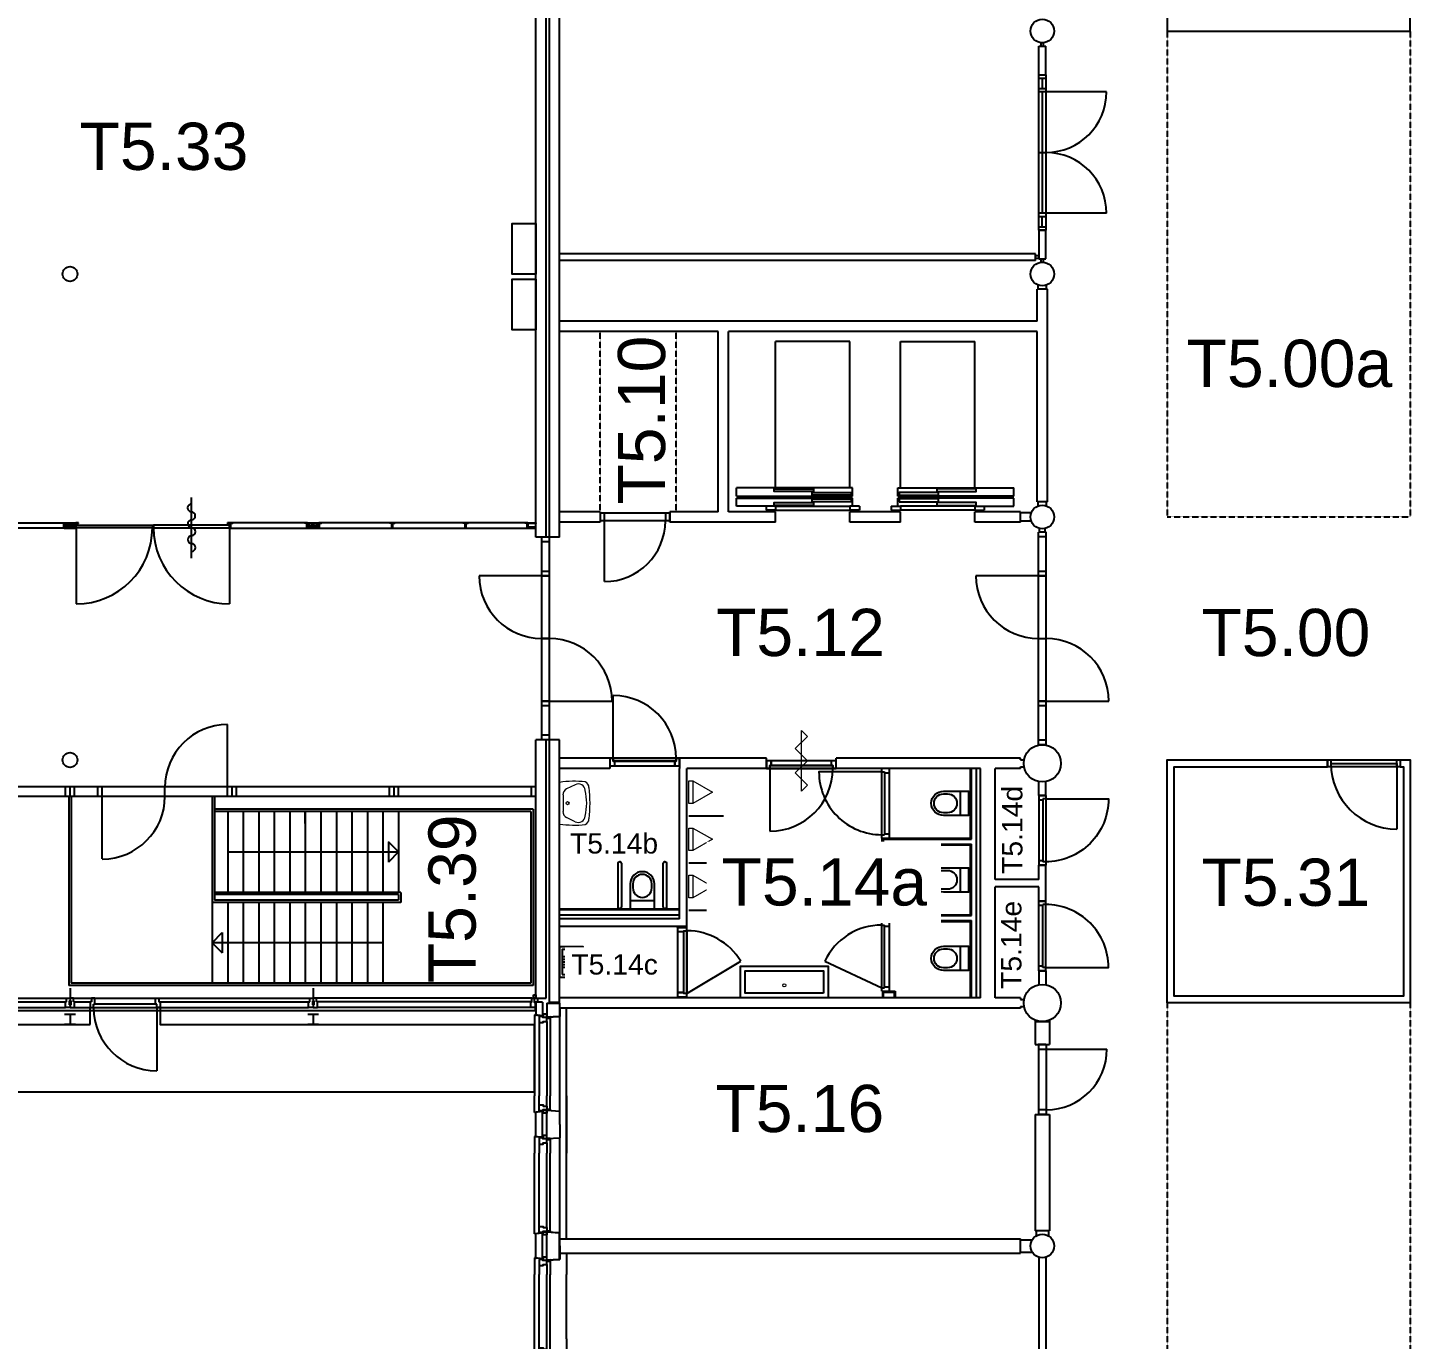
# Model space of a CAD drawing. Header units: millimetres. Extents: x 36149 to 140291, y 28900 to 90465.
# Drawn here: x 80597 to 101074, y 49466 to 68900 of the extents above; entities that cross this region are included whole.
import ezdxf
from ezdxf.enums import TextEntityAlignment as Align

# ---------------------------------------------------------------- set-up
doc = ezdxf.new("R2010")
doc.units = ezdxf.units.MM
doc.linetypes.add('HIDDEN2', pattern=[4.7625, 3.175, -1.5875])
doc.layers.get('0').update_dxf_attribs({"linetype": 'CONTINUOUS'})
for name, color, linetype in [('AL2100_BUITENWANDEN', 3, 'CONTINUOUS'), ('AL2200_BINNENWANDEN', 2, 'CONTINUOUS'), ('AL2400_TRAPPEN', 1, 'CONTINUOUS'), ('AL2800_KONSTRUKTIES', 1, 'CONTINUOUS'), ('AL3100_BUITENWANDOPENINGEN', 1, 'CONTINUOUS'), ('AL3200_BINNENWANDOPENINGEN', 1, 'CONTINUOUS'), ('AL4600_RUIMTENUMMERS', 2, 'CONTINUOUS'), ('AL6600_LIFTEN-DISTRIBUTIE', 1, 'CONTINUOUS'), ('AL7200_INR-GEBRUIKSRUIMTEN', 8, 'HIDDEN2'), ('AL7400_SANITAIR', 1, 'CONTINUOUS'), ('AL7900_VASTE-INRICHTINGEN', 8, 'CONTINUOUS'), ('AL8100_INRVERKEERSRUIMTE', 250, 'HIDDEN2')]:
    doc.layers.add(name, color=color, linetype=linetype)
doc.styles.add('Arial', font='arial.ttf')

# ---------------------------------------------------------------- blocks, each defined once
blk = doc.blocks.new('AH28HA16')
for points in [[(-80, 76), (80, 76)], [(0, -76), (0, 76)], [(-80, -76), (80, -76)]]:
    blk.add_lwpolyline(points)
blk = doc.blocks.new('DRIE')
at = {"layer": 'AL2100_BUITENWANDEN'}
for p, q in [((0, 603), (0, 851)), ((68, 715), (68, 851)), ((182, 698), (182, 851)), ((232, 650), (232, 851)), ((127, 616), (0, 603)), ((122, 615), (27, 606)), ((122, 615), (122, 235)), ((182, 650), (232, 650)), ((182, 645), (182, 650)), ((186, 645), (182, 645)), ((182, 635), (375, 625)), ((182, 632), (182, 218)), ((186, 635), (186, 645)), ((232, 633), (186, 635)), ((232, 650), (232, 633)), ((375, 425), (375, 625)), ((22, 601), (22, 250)), ((375, 425), (375, 226)), ((0, 248), (0, 0)), ((127, 235), (0, 248)), ((122, 235), (27, 245)), ((182, 215), (375, 226)), ((186, 205), (182, 205)), ((182, 205), (182, 200)), ((232, 218), (186, 216)), ((186, 216), (186, 205)), ((232, 200), (232, 218)), ((68, 135), (68, 0)), ((182, 200), (232, 200)), ((182, 152), (182, 0)), ((232, 200), (232, 0))]:
    blk.add_line(p, q, dxfattribs=at)
blk.add_lwpolyline([(475, 0), (475, 425), (475, 851)], dxfattribs=at)
for points in [[(68, 625), (68, 715), (131, 715), (131, 698), (182, 698), (182, 640), (123, 640), (123, 625)], [(127, 635), (123, 635), (123, 625), (127, 625)], [(182, 635), (182, 590), (127, 590), (127, 635)], [(182, 635), (182, 645), (186, 645), (186, 635)], [(68, 225), (68, 135), (131, 135), (131, 152), (182, 152), (182, 210), (123, 210), (123, 225)], [(127, 215), (123, 215), (123, 225), (127, 225)], [(182, 215), (182, 260), (127, 260), (127, 215)], [(182, 215), (182, 205), (186, 205), (186, 215)]]:
    blk.add_lwpolyline(points, close=True, dxfattribs=at)
for centre, start, end in [((27, 601), 95.7106, 180), ((27, 250), 180, 264.2894)]:
    blk.add_arc(centre, 5, start, end, dxfattribs=at)
blk = doc.blocks.new('L80.40.8')
blk.add_lwpolyline([(40, 0), (0, 0), (0, 80), (4.5, 80, -0.4142136), (8, 76.5), (8, 15, 0.4142136), (15, 8), (36.5, 8, -0.4142136), (40, 4.5)], format="xyb", close=True)
blk = doc.blocks.new('zelfsluitend')
blk.add_line((0, 451), (0, -451))
for centre, start, end in [((1, 291), 90.6925, 267.951), ((-3, 174), 272.7215, 87.951), ((2, 57), 92.7215, 267.951), ((3, -178), 92.7215, 267.951), ((-2, -61), 272.7215, 87.951), ((-1, -296), 270.717, 87.951)]:
    blk.add_arc(centre, 58.8, start, end)
blk = doc.blocks.new('door')
at = {"flags": 128}
for points in [[(234274, 53069), (234274, 54044)], [(235249, 53069), (234274, 53069)]]:
    blk.add_lwpolyline(points, dxfattribs=at)
for points in [[(234224, 53019), (234224, 53119), (234274, 53119), (234274, 53019)], [(235249, 53019), (235249, 53119), (235299, 53119), (235299, 53019)]]:
    blk.add_lwpolyline(points, close=True)
blk.add_arc((234274, 53069), 975, 0, 90)
blk = doc.blocks.new('WAND TOILET')
at = {"linetype": 'Continuous'}
blk.add_line((120, -180), (120, 180), dxfattribs=at)
for points in [[(370, 180), (0, 180), (0, -180), (370, -180, 1)], [(370, -140, 1), (370, 140), (310, 140, 1), (310, -140)]]:
    blk.add_lwpolyline(points, format="xyb", close=True, dxfattribs=at)

msp = doc.modelspace()

# ---------------------------------------------------------------- hatches: boundary and pattern name
at = {"layer": 'AL3200_BINNENWANDOPENINGEN'}
h = msp.add_hatch(dxfattribs=at)
h.set_pattern_fill('ISOLATIE', color=256, scale=37, angle=180, style=0)
h.set_pattern_definition([(240, (146524.24, 99348), (32.04294, -18.5), []), (300, (146524.24, 99348), (32.04294, 18.5), [])])
h.paths.add_polyline_path([(81309, 61534), (81139, 61534), (81139, 61497), (81309, 61497)])
h = msp.add_hatch(dxfattribs=at)
h.set_pattern_fill('ISOLATIE', color=256, scale=56, angle=180, style=0)
h.set_pattern_definition([(240, (142924.24, 99353), (48.497423, -28), []), (300, (142924.24, 99353), (48.497423, 28), [])])
h.paths.add_polyline_path([(84909, 61553), (84739, 61553), (84739, 61497), (84909, 61497)])

# ---------------------------------------------------------------- linework, layer by layer
at = {"layer": 'AL2100_BUITENWANDEN'}
for p, q in [((88124, 61350), (88124, 72381)), ((88274, 61350), (88274, 72381)), ((88324, 61350), (88324, 72445)), ((88474, 61350), (88474, 72445)), ((88274, 61350), (88124, 61350)), ((88474, 61350), (88324, 61350)), ((88274, 58350), (88124, 58350)), ((88124, 54519), (88124, 58350)), ((88274, 54519), (88274, 58350)), ((88474, 58350), (88324, 58350)), ((88324, 54455), (88324, 58350)), ((88474, 54455), (88474, 58350)), ((88124, 54519), (88274, 54519)), ((88102, 54272), (88102, 53075)), ((88229, 54260), (88102, 54272)), ((88229, 54257), (88102, 54269)), ((88224, 54460), (88124, 54460)), ((88124, 54460), (88124, 54275)), ((88224, 54260), (88129, 54270)), ((88224, 54460), (88224, 54260)), ((88284, 54445), (88474, 54445)), ((88284, 54445), (88284, 54243)), ((88474, 54455), (88324, 54455)), ((88474, 54445), (88474, 54253)), ((88477, 54375), (88477, 54250)), ((88577, 50957), (88577, 54375)), ((88284, 54243), (88474, 54253)), ((88284, 54240), (88477, 54250)), ((88102, 52828), (88102, 53075)), ((88102, 52472), (88102, 52225)), ((88102, 51028), (88102, 51275)), ((88229, 51043), (88102, 51031)), ((88229, 51040), (88102, 51028)), ((88124, 50675), (88124, 51025)), ((88224, 51040), (88129, 51030)), ((88224, 50660), (88224, 51040)), ((88284, 51060), (88477, 51050)), ((88284, 50643), (88284, 51057)), ((88284, 51057), (88474, 51047)), ((88474, 50653), (88474, 51047)), ((88477, 50850), (88477, 51050)), ((88477, 50850), (88477, 50650)), ((88229, 50660), (88102, 50672)), ((88102, 50672), (88102, 50425)), ((88229, 50657), (88102, 50669)), ((88224, 50660), (88129, 50670)), ((88284, 50643), (88474, 50653)), ((88284, 50640), (88477, 50650)), ((88577, 50743), (88577, 50425))]:
    msp.add_line(p, q, dxfattribs=at)
for centre in [(95624, 68850), (95624, 65250), (95624, 61650), (95624, 50850)]:
    msp.add_circle(centre, 175, dxfattribs=at)
at = {"layer": 'AL2100_BUITENWANDEN', "ltscale": 50}
for centre in [(95624, 58000), (95624, 54450)]:
    msp.add_circle(centre, 275, dxfattribs=at)
at = {"layer": 'AL2100_BUITENWANDEN'}
for centre, start, end in [((88129, 54275), 180, 264.2894), ((88129, 52825), 95.7106, 180), ((88129, 52475), 180, 264.2894), ((88129, 51025), 95.7106, 180), ((88129, 50675), 180, 264.2894)]:
    msp.add_arc(centre, 5, start, end, dxfattribs=at)
at = {"layer": 'AL2200_BINNENWANDEN'}
for p, q in [((95574, 68625), (95674, 68625)), ((95574, 68625), (95674, 68625)), ((95574, 68200), (95574, 68625)), ((95606, 68625), (95606, 68676)), ((95642, 68625), (95642, 68676)), ((95674, 68200), (95674, 68625)), ((95574, 68200), (95674, 68200)), ((95674, 65900), (95574, 65900)), ((95574, 65900), (95574, 65475)), ((95674, 65475), (95674, 65900)), ((95524, 65550), (88474, 65550)), ((95524, 65450), (95524, 65550)), ((95524, 65450), (88474, 65450)), ((88474, 65350), (88474, 65450)), ((95574, 65518), (95524, 65518)), ((95574, 65482), (95524, 65482)), ((95574, 65475), (95674, 65475)), ((95574, 65475), (95674, 65475)), ((95606, 65424), (95606, 65475)), ((95642, 65424), (95642, 65475)), ((95549, 64550), (95549, 65025)), ((95699, 65025), (95549, 65025)), ((95699, 61875), (95699, 65025)), ((95549, 64550), (88474, 64550)), ((90824, 64400), (88474, 64400)), ((90824, 61725), (90824, 64400)), ((95549, 64400), (90974, 64400)), ((90974, 61725), (90974, 64400)), ((95549, 61875), (95549, 64400)), ((95699, 61875), (95549, 61875)), ((89074, 61725), (88474, 61725)), ((89074, 61725), (89074, 61575)), ((89074, 61725), (89074, 61575)), ((90108, 61575), (90108, 61725)), ((90824, 61725), (90108, 61725)), ((90108, 61725), (90108, 61575)), ((90108, 61725), (90108, 61575)), ((91674, 61725), (90974, 61725)), ((91674, 61575), (91674, 61725)), ((93524, 61725), (92774, 61725)), ((92774, 61575), (92774, 61725)), ((93524, 61575), (93524, 61725)), ((94624, 61575), (94624, 61725)), ((95299, 61725), (94624, 61725)), ((95299, 61575), (95299, 61725)), ((89074, 61575), (88474, 61575)), ((91674, 61575), (90108, 61575)), ((93524, 61575), (92774, 61575)), ((95299, 61575), (94624, 61575)), ((99849, 58050), (99849, 57950)), ((100924, 58050), (100924, 57950)), ((95574, 57524), (95674, 57524)), ((95574, 56490), (95674, 56490)), ((95574, 55960), (95674, 55960)), ((90221, 55570), (90221, 55585)), ((90221, 55570), (90360, 55570)), ((90360, 55570), (90360, 55585)), ((95574, 54926), (95674, 54926)), ((90221, 54540), (90221, 54525)), ((90221, 54540), (90360, 54540)), ((90360, 54540), (90360, 54525)), ((88474, 54445), (88474, 54455)), ((95517, 54197), (95517, 53834)), ((95517, 54175), (95731, 54175)), ((95731, 54197), (95731, 53834)), ((95517, 53834), (95731, 53834)), ((95517, 52800), (95731, 52800)), ((95517, 52800), (95517, 51075)), ((95731, 52800), (95731, 51075)), ((95731, 51075), (95517, 51075)), ((95532, 51075), (95532, 50999)), ((95716, 51075), (95716, 50999)), ((88474, 50957), (95299, 50957)), ((95299, 50743), (95299, 50957)), ((95299, 50942), (95475, 50942)), ((88474, 50743), (95299, 50743)), ((95299, 50758), (95475, 50758)), ((95574, 50675), (95574, 48500))]:
    msp.add_line(p, q, dxfattribs=at)
at = {"layer": 'AL2200_BINNENWANDEN', "ltscale": 50}
for p, q in [((89220, 58075), (88474, 58075)), ((89220, 58075), (89220, 57925)), ((91540, 58075), (90250, 58075)), ((90250, 58075), (90250, 57925)), ((91540, 57925), (91540, 58075)), ((95299, 58075), (92570, 58075)), ((92570, 57925), (92570, 58075)), ((95299, 58050), (95299, 58075)), ((95299, 58050), (95354, 58050)), ((89220, 57925), (88474, 57925)), ((90250, 55695), (90250, 57925)), ((91540, 57925), (90360, 57925)), ((90360, 55585), (90360, 57925)), ((94710, 57925), (92570, 57925)), ((94560, 56891), (94560, 57925)), ((94573, 56879), (94573, 57925)), ((94648, 54525), (94648, 57925)), ((94710, 54525), (94710, 57925)), ((95299, 57925), (94924, 57925)), ((94924, 56280), (94924, 57925)), ((95299, 57925), (95299, 57950)), ((95299, 57950), (95354, 57950)), ((95574, 57524), (95574, 57730)), ((95674, 57524), (95674, 57730)), ((93246, 56891), (93360, 56891)), ((93246, 56891), (93246, 56791)), ((93246, 56791), (93360, 56791)), ((93256, 56891), (94560, 56891)), ((93256, 56891), (93256, 56791)), ((93256, 56791), (94560, 56791)), ((93269, 56879), (94573, 56879)), ((93269, 56879), (93269, 56804)), ((93269, 56804), (94573, 56804)), ((94560, 55757), (94560, 56791)), ((94573, 55745), (94573, 56804)), ((95574, 56280), (95574, 56490)), ((95674, 55960), (95674, 56490)), ((95574, 56280), (94924, 56280)), ((94924, 54525), (94924, 56170)), ((95574, 56170), (94924, 56170)), ((95574, 56094), (95574, 56170)), ((95574, 55960), (95574, 56170)), ((88474, 55845), (90250, 55845)), ((88474, 55833), (90250, 55833)), ((88474, 55757), (90250, 55757)), ((93246, 55757), (93246, 55657)), ((93256, 55757), (94560, 55757)), ((93256, 55757), (93256, 55657)), ((93269, 55745), (94573, 55745)), ((93269, 55745), (93269, 55670)), ((90250, 55695), (88474, 55695)), ((90360, 55585), (88474, 55585)), ((93256, 55657), (94560, 55657)), ((93269, 55670), (94573, 55670)), ((94560, 54525), (94560, 55657)), ((94573, 54525), (94573, 55670)), ((95574, 54926), (95574, 54720)), ((95674, 54926), (95674, 54720)), ((94710, 54525), (88474, 54525)), ((93256, 54623), (93256, 54525)), ((93256, 54623), (93444, 54623)), ((93269, 54611), (93269, 54525)), ((93269, 54611), (93431, 54611)), ((93431, 54611), (93431, 54525)), ((93444, 54623), (93444, 54525)), ((95299, 54525), (94924, 54525)), ((95299, 54525), (95299, 54500)), ((95299, 54500), (95354, 54500)), ((95299, 54375), (88477, 54375)), ((95299, 54400), (95299, 54375)), ((95299, 54400), (95354, 54400))]:
    msp.add_line(p, q, dxfattribs=at)
at = {"layer": 'AL2200_BINNENWANDEN'}
for points in [[(97624, 72450), (97474, 72450), (97474, 68850), (101074, 68850), (101074, 72450), (98699, 72450)], [(100924, 58050), (101074, 58050), (101074, 54450), (97474, 54450), (97474, 58050), (99849, 58050)], [(100924, 57950), (100974, 57950), (100974, 54550), (97574, 54550), (97574, 57950), (99849, 57950)], [(95674, 50675), (95674, 48500)]]:
    msp.add_lwpolyline(points, dxfattribs=at)
at = {"layer": 'AL2400_TRAPPEN'}
for p, q in [((81207, 57511), (81207, 54709)), ((81241, 57511), (81241, 54743)), ((83329, 57511), (83329, 55941)), ((83363, 57511), (83363, 55975)), ((88084, 57321), (83363, 57321)), ((88050, 57287), (83363, 57287)), ((83559, 57287), (83559, 56089)), ((83789, 57287), (83789, 56089)), ((84019, 57287), (84019, 56089)), ((84249, 57287), (84249, 56089)), ((84479, 57287), (84479, 56312)), ((84709, 57108), (84709, 57287)), ((84709, 57287), (84709, 56089)), ((84939, 57287), (84939, 56089)), ((85169, 57287), (85169, 56089)), ((85399, 57287), (85399, 56089)), ((85629, 57287), (85629, 56089)), ((85859, 57287), (85859, 56089)), ((86089, 57287), (86089, 56089)), ((88050, 57287), (88050, 54743)), ((88084, 57321), (88084, 54709)), ((86089, 56688), (85939, 56838)), ((85939, 56838), (85939, 56538)), ((83559, 56688), (86089, 56688)), ((86089, 56688), (85939, 56538)), ((84479, 56312), (84479, 56089)), ((86123, 55941), (83329, 55941)), ((83329, 55941), (83329, 54743)), ((86123, 56089), (83363, 56089)), ((86089, 56055), (83363, 56055)), ((86089, 55975), (83363, 55975)), ((83559, 55941), (83559, 54743)), ((83789, 55941), (83789, 54743)), ((84019, 55941), (84019, 54743)), ((84249, 55941), (84249, 54743)), ((84479, 55941), (84479, 54743)), ((84709, 55941), (84709, 54743)), ((84939, 55941), (84939, 54743)), ((85169, 55941), (85169, 54743)), ((85399, 55941), (85399, 54743)), ((85629, 55941), (85629, 54743)), ((85859, 55941), (85859, 54743)), ((86089, 56055), (86089, 55975)), ((86123, 56089), (86123, 55941)), ((83329, 55342), (83479, 55492)), ((85859, 55342), (83329, 55342)), ((83329, 55342), (83479, 55192)), ((83479, 55492), (83479, 55192)), ((88084, 54709), (81207, 54709)), ((88050, 54743), (81241, 54743))]:
    msp.add_line(p, q, dxfattribs=at)
at = {"layer": 'AL2800_KONSTRUKTIES'}
for p, q in [((81224, 54669), (81224, 54519)), ((81224, 54669), (81224, 54519)), ((84824, 54669), (84824, 54519)), ((84824, 54669), (84824, 54519))]:
    msp.add_line(p, q, dxfattribs=at)
msp.add_lwpolyline([(81524, 54129), (81524, 54381), (82558, 54381), (82558, 54129), (88099, 54129), (88099, 53129), (68124, 53129), (68124, 28950), (67124, 28950), (67124, 54129), (72690, 54129), (72690, 54381), (73724, 54381), (73724, 54129)], close=True, dxfattribs=at)
for centre in [(81224, 65250), (81224, 58050)]:
    msp.add_circle(centre, 110, dxfattribs=at)
at = {"layer": 'AL3100_BUITENWANDOPENINGEN'}
for p, q in [((77674, 54519), (81174, 54519)), ((81174, 54519), (81224, 54519)), ((81174, 54469), (81174, 54519)), ((81214, 54480), (81214, 54421)), ((81214, 54480), (81224, 54480)), ((81224, 54519), (81224, 54480)), ((81274, 54519), (81224, 54519)), ((81234, 54480), (81224, 54480)), ((81234, 54480), (81234, 54421)), ((81274, 54519), (84774, 54519)), ((81274, 54469), (81274, 54519)), ((81591, 54519), (81541, 54519)), ((81541, 54519), (81541, 54469)), ((81591, 54432), (81591, 54519)), ((82491, 54432), (82491, 54519)), ((82491, 54519), (82541, 54519)), ((82541, 54519), (82541, 54469)), ((84774, 54519), (84824, 54519)), ((84774, 54469), (84774, 54519)), ((84814, 54480), (84814, 54421)), ((84814, 54480), (84824, 54480)), ((84824, 54519), (84824, 54480)), ((84874, 54519), (84824, 54519)), ((84834, 54480), (84824, 54480)), ((84834, 54480), (84834, 54421)), ((88064, 54519), (84874, 54519)), ((84874, 54469), (84874, 54519)), ((88089, 54519), (88089, 54570)), ((88089, 54570), (88124, 54570)), ((88112, 54519), (88089, 54519)), ((88112, 54524), (88112, 54519)), ((88124, 54524), (88112, 54524)), ((88124, 54570), (88124, 54524)), ((67134, 54340), (88114, 54340)), ((77691, 54469), (81157, 54469)), ((77691, 54381), (81157, 54381)), ((81157, 54469), (81174, 54469)), ((81157, 54381), (81157, 54469)), ((81224, 54381), (81157, 54381)), ((81224, 54421), (81214, 54421)), ((81224, 54421), (81224, 54381)), ((81224, 54421), (81234, 54421)), ((81224, 54381), (81291, 54381)), ((81291, 54469), (81274, 54469)), ((81291, 54381), (81291, 54469)), ((81291, 54469), (81524, 54469)), ((81291, 54381), (84757, 54381)), ((81524, 54469), (81524, 54381)), ((81541, 54469), (81524, 54469)), ((81524, 54381), (81574, 54381)), ((81574, 54432), (81591, 54432)), ((81574, 54381), (81574, 54432)), ((82491, 54432), (81591, 54432)), ((82508, 54432), (82491, 54432)), ((82508, 54381), (82508, 54432)), ((82558, 54381), (82508, 54381)), ((82508, 54381), (82508, 53447)), ((82541, 54469), (82558, 54469)), ((82558, 54469), (84757, 54469)), ((82558, 54469), (82558, 54381)), ((84757, 54469), (84774, 54469)), ((84757, 54381), (84757, 54469)), ((84824, 54381), (84757, 54381)), ((84824, 54421), (84814, 54421)), ((84824, 54421), (84824, 54381)), ((84824, 54421), (84834, 54421)), ((84824, 54381), (84891, 54381)), ((84891, 54469), (84874, 54469)), ((88047, 54469), (84891, 54469)), ((84891, 54381), (84891, 54469)), ((88047, 54381), (84891, 54381)), ((88114, 54381), (88114, 54340)), ((88170, 54160), (88170, 53075)), ((88284, 54230), (88284, 54225)), ((88288, 54230), (88284, 54230)), ((88284, 54225), (88334, 54225)), ((88284, 54177), (88284, 53075)), ((88334, 54243), (88288, 54240)), ((88288, 54240), (88288, 54230)), ((88334, 54225), (88334, 54243)), ((88334, 54225), (88334, 53075)), ((88477, 52850), (88477, 54250)), ((88170, 52940), (88170, 53075)), ((88284, 52923), (88284, 53075)), ((88334, 52425), (88334, 52224)), ((88477, 51050), (88477, 52450)), ((88102, 51275), (88102, 52225)), ((88170, 52360), (88170, 52225)), ((88170, 51275), (88170, 52225)), ((88284, 52377), (88284, 52225)), ((88284, 51275), (88284, 52225)), ((88334, 51275), (88334, 52225)), ((88170, 51140), (88170, 51275)), ((88284, 51123), (88284, 51275)), ((88334, 51075), (88334, 51276)), ((88284, 51070), (88284, 51075)), ((88284, 51075), (88334, 51075)), ((88288, 51070), (88284, 51070)), ((88288, 51060), (88288, 51070)), ((88334, 51057), (88288, 51060)), ((88334, 51075), (88334, 51057)), ((88288, 50630), (88284, 50630)), ((88284, 50630), (88284, 50625)), ((88284, 50625), (88334, 50625)), ((88334, 50643), (88288, 50640)), ((88288, 50640), (88288, 50630)), ((88334, 50625), (88334, 50643)), ((88334, 50625), (88334, 50424)), ((88102, 49475), (88102, 50425)), ((88170, 50560), (88170, 50425)), ((88170, 49475), (88170, 50425)), ((88284, 50577), (88284, 50425)), ((88284, 49475), (88284, 50425)), ((88334, 49475), (88334, 50425)), ((88577, 49475), (88577, 50425))]:
    msp.add_line(p, q, dxfattribs=at)
for points in [[(88114, 54381), (88047, 54381), (88047, 54469), (88064, 54469), (88064, 54519), (88099, 54519), (88099, 54461), (88114, 54461)], [(88104, 54519), (88149, 54519), (88149, 54464), (88104, 54464)], [(88284, 54240), (88284, 54285), (88229, 54285), (88229, 54240)], [(88170, 54250), (88170, 54160), (88233, 54160), (88233, 54177), (88284, 54177), (88284, 54235), (88225, 54235), (88225, 54250)], [(88170, 51050), (88170, 51140), (88233, 51140), (88233, 51123), (88284, 51123), (88284, 51065), (88225, 51065), (88225, 51050)], [(88284, 51060), (88284, 51015), (88229, 51015), (88229, 51060)], [(88170, 50650), (88170, 50560), (88233, 50560), (88233, 50577), (88284, 50577), (88284, 50635), (88225, 50635), (88225, 50650)], [(88284, 50640), (88284, 50685), (88229, 50685), (88229, 50640)]]:
    msp.add_lwpolyline(points, close=True, dxfattribs=at)
msp.add_arc((82508, 54381), 934, 180, 270, dxfattribs=at)
at = {"layer": 'AL3200_BINNENWANDOPENINGEN'}
for p, q in [((95574, 68200), (95674, 68200)), ((95574, 65900), (95574, 68200)), ((95674, 68200), (95674, 65900)), ((95574, 68150), (95674, 68150)), ((95574, 68000), (95674, 68000)), ((95624, 68150), (95624, 68000)), ((96574, 67950), (95574, 67950)), ((95622, 67950), (95622, 66150)), ((95574, 67050), (95674, 67050)), ((96574, 66150), (95574, 66150)), ((95574, 66100), (95674, 66100)), ((95574, 65950), (95674, 65950)), ((95624, 65950), (95624, 66100)), ((95574, 65900), (95674, 65900)), ((95674, 65900), (95574, 65900)), ((95564, 65025), (95564, 65086)), ((95684, 65025), (95684, 65086)), ((95564, 61814), (95564, 61875)), ((95684, 61814), (95684, 61875)), ((89074, 61707), (89074, 61593)), ((90108, 61707), (89074, 61707)), ((89141, 60693), (89141, 61707)), ((90041, 61707), (90041, 61593)), ((90108, 61707), (90108, 61593)), ((95460, 61710), (95299, 61710)), ((90108, 61593), (89074, 61593)), ((95460, 61590), (95299, 61590)), ((95582, 61425), (95582, 61480)), ((95666, 61425), (95666, 61480)), ((88210, 58350), (88210, 61350)), ((88324, 61350), (88210, 61350)), ((88324, 61283), (88210, 61283)), ((88324, 58350), (88324, 61350)), ((95567, 58275), (95567, 61425)), ((95681, 61425), (95567, 61425)), ((95681, 61358), (95567, 61358)), ((95681, 58275), (95681, 61425)), ((88210, 60845), (88324, 60845)), ((95567, 60845), (95681, 60845)), ((88324, 60778), (87283, 60778)), ((88210, 60778), (88324, 60778)), ((88210, 60778), (88324, 60778)), ((95681, 60778), (94640, 60778)), ((95567, 60778), (95681, 60778)), ((95567, 60778), (95681, 60778)), ((88210, 59850), (88324, 59850)), ((88324, 59850), (88210, 59850)), ((95567, 59850), (95681, 59850)), ((88210, 58922), (89252, 58922)), ((88324, 58922), (88210, 58922)), ((88210, 58856), (88324, 58856)), ((95567, 58922), (96609, 58922)), ((95681, 58922), (95567, 58922)), ((95567, 58856), (95681, 58856)), ((83557, 57511), (83557, 58578)), ((88324, 58417), (88210, 58417)), ((88324, 58350), (88210, 58350)), ((95681, 58342), (95567, 58342)), ((95681, 58275), (95567, 58275)), ((99899, 58050), (100874, 58050)), ((100874, 57950), (99899, 57950)), ((88124, 57650), (67124, 57650)), ((81157, 57511), (81157, 57650)), ((81224, 57511), (81224, 57650)), ((81291, 57511), (81291, 57650)), ((81635, 57536), (81635, 57650)), ((81635, 57511), (81635, 57650)), ((81702, 56584), (81702, 57650)), ((82630, 57511), (82630, 57643)), ((83624, 57511), (83624, 57650)), ((83691, 57511), (83691, 57650)), ((85957, 57511), (85957, 57650)), ((86024, 57511), (86024, 57650)), ((86091, 57511), (86091, 57650)), ((88057, 57536), (88057, 57650)), ((88057, 57511), (88057, 57650)), ((88124, 57536), (88124, 57650)), ((88124, 57511), (88124, 57650)), ((88124, 57511), (67124, 57511)), ((95674, 53834), (95560, 53834)), ((95567, 53834), (95567, 52800)), ((95567, 53767), (96581, 53767)), ((95681, 53834), (95681, 52800)), ((95681, 52867), (95567, 52867)), ((95674, 52800), (95560, 52800))]:
    msp.add_line(p, q, dxfattribs=at)
at = {"layer": 'AL3200_BINNENWANDOPENINGEN', "ltscale": 50}
for p, q in [((89270, 58075), (89270, 59005)), ((89220, 58075), (90250, 58075)), ((89220, 58075), (89220, 57961)), ((89220, 57961), (90250, 57961)), ((89270, 58075), (89270, 58032)), ((89270, 58032), (90200, 58032)), ((89287, 58032), (89287, 57961)), ((90200, 58032), (89615, 58032)), ((90183, 58032), (90183, 57961)), ((90200, 58075), (90200, 58032)), ((90250, 58075), (90250, 57961)), ((92570, 58039), (91540, 58039)), ((91540, 57925), (91540, 58039)), ((92520, 57968), (91590, 57968)), ((91590, 57925), (91590, 57968)), ((91590, 57968), (92176, 57968)), ((91607, 57968), (91607, 58039)), ((92503, 57968), (92503, 58039)), ((92520, 57925), (92520, 57968)), ((92570, 57925), (92570, 58039)), ((92570, 57925), (91540, 57925)), ((91590, 57925), (91590, 56995)), ((93246, 56891), (93246, 57925)), ((93246, 57873), (93289, 57873)), ((93289, 57873), (93289, 56943)), ((93289, 57858), (93360, 57858)), ((93360, 56891), (93360, 57925)), ((95574, 57524), (95574, 56490)), ((95674, 57524), (95574, 57524)), ((95631, 57457), (95574, 57457)), ((95631, 57472), (95631, 56542)), ((95674, 57472), (95631, 57472)), ((95674, 57524), (95674, 56490)), ((93246, 56943), (93289, 56943)), ((93289, 56958), (93360, 56958)), ((93246, 56891), (93360, 56891)), ((93246, 55757), (93246, 56791)), ((93246, 56791), (93360, 56791)), ((93246, 56739), (93289, 56739)), ((93289, 55809), (93289, 56739)), ((93289, 56724), (93360, 56724)), ((93360, 55757), (93360, 56791)), ((95631, 56557), (95574, 56557)), ((95674, 56542), (95631, 56542)), ((95674, 56490), (95574, 56490)), ((95674, 56490), (95574, 56490)), ((95574, 54926), (95574, 55960)), ((95674, 55960), (95574, 55960)), ((95674, 55960), (95574, 55960)), ((95631, 54978), (95631, 55908)), ((95674, 55908), (95631, 55908)), ((95674, 54926), (95674, 55960)), ((93246, 55809), (93289, 55809)), ((93246, 55757), (93360, 55757)), ((93289, 55824), (93360, 55824)), ((95631, 55893), (95574, 55893)), ((93246, 54623), (93246, 55657)), ((93246, 55657), (93360, 55657)), ((93246, 55605), (93289, 55605)), ((93289, 54675), (93289, 55605)), ((93289, 55590), (93360, 55590)), ((93360, 54623), (93360, 55657)), ((90360, 54590), (91159, 55067)), ((92403, 55067), (93246, 54675)), ((95631, 54993), (95574, 54993)), ((95674, 54926), (95574, 54926)), ((95674, 54978), (95631, 54978)), ((93246, 54675), (93289, 54675)), ((93289, 54690), (93360, 54690)), ((93246, 54623), (93360, 54623))]:
    msp.add_line(p, q, dxfattribs=at)
at = {"layer": 'AL3200_BINNENWANDOPENINGEN', "lineweight": 15, "ltscale": 50}
msp.add_line((92055, 57589), (92055, 58489), dxfattribs=at)
at = {"layer": 'AL3200_BINNENWANDOPENINGEN'}
for points in [[(77709, 61565), (81139, 61565), (81139, 61485), (77709, 61485)], [(81139, 61534), (81139, 61565), (81309, 61565), (81309, 61534)], [(81309, 61534), (81139, 61534), (81139, 61497), (81309, 61497)], [(81309, 61485), (81309, 61497), (81139, 61497), (81139, 61485)], [(81317, 61529), (82445, 61529), (82445, 61489), (81317, 61489)], [(83588, 61529), (82461, 61529), (82461, 61489), (83588, 61489)], [(84739, 61553), (84739, 61565), (84909, 61565), (84909, 61553)], [(84909, 61485), (84909, 61497), (84739, 61497), (84739, 61485)], [(88004, 61565), (84909, 61565), (84909, 61485), (88004, 61485)], [(88004, 61553), (88004, 61565), (88124, 61565), (88124, 61553)], [(88124, 61485), (88124, 61497), (88004, 61497), (88004, 61485)]]:
    msp.add_lwpolyline(points, close=True, dxfattribs=at)
for points in [[(81317, 61489), (81317, 60361)], [(83588, 61485), (84739, 61485), (84739, 61565), (83556, 61565)], [(83588, 61489), (83588, 60361)]]:
    msp.add_lwpolyline(points, dxfattribs=at)
at = {"layer": 'AL3200_BINNENWANDOPENINGEN', "lineweight": 15, "ltscale": 50}
msp.add_lwpolyline([(92055, 57589), (92145, 57679), (91965, 57859), (92145, 58039), (91965, 58219), (92145, 58399), (92055, 58489)], dxfattribs=at)
at = {"layer": 'AL3200_BINNENWANDOPENINGEN', "ltscale": 50}
for points in [[(89220, 58075), (89220, 57961), (90250, 57961), (90250, 58075)], [(92570, 57925), (92570, 58039), (91540, 58039), (91540, 57925)], [(90360, 55570), (90221, 55570), (90221, 54540), (90360, 54540)]]:
    msp.add_lwpolyline(points, close=True, dxfattribs=at)
for points in [[(89270, 58075), (89270, 58032), (90200, 58032), (90200, 58075)], [(89287, 58032), (89270, 58032), (89270, 58075), (90200, 58075), (90200, 58032), (90183, 58032), (90183, 57961), (90183, 58032), (89287, 58032), (89287, 57961)], [(92503, 57968), (92520, 57968), (92520, 57925), (91590, 57925), (91590, 57968), (91607, 57968), (91607, 58039), (91607, 57968), (92503, 57968), (92503, 58039)], [(92520, 57925), (92520, 57968), (91590, 57968), (91590, 57925)], [(90317, 55503), (90317, 55520), (90360, 55520), (90360, 54590), (90317, 54590), (90317, 54607), (90221, 54607), (90317, 54607), (90317, 55503), (90221, 55503)]]:
    msp.add_lwpolyline(points, dxfattribs=at)
for points in [[(93246, 57873), (92316, 57873, 0.414214), (93246, 56943)], [(95674, 57472), (96604, 57472, -0.414214), (95674, 56542)], [(93246, 55809), (92316, 55809, -0.414214), (93246, 56739)], [(95674, 54978), (96604, 54978, 0.414214), (95674, 55908)]]:
    msp.add_lwpolyline(points, format="xyb", dxfattribs=at)
at = {"layer": 'AL3200_BINNENWANDOPENINGEN'}
for centre, radius, start, end in [((95674, 67950), 900, 270, 0), ((95674, 66150), 900, 0, 90), ((81317, 61489), 1127, 270, 0), ((83588, 61489), 1127, 180, 270), ((89141, 61593), 900, 270, 0), ((88210, 60778), 927, 180, 270), ((95567, 60778), 927, 180, 270), ((88324, 58922), 927, 0, 90), ((95681, 58922), 927, 0, 90), ((83563, 57644), 933, 90.3681, 180.0627), ((81702, 57511), 928, 270, 0), ((95681, 53767), 900, 270, 0)]:
    msp.add_arc(centre, radius, start, end, dxfattribs=at)
at = {"layer": 'AL3200_BINNENWANDOPENINGEN', "ltscale": 50}
for centre, start, end in [((89270, 58075), 0, 90), ((91590, 57925), 270, 0), ((90360, 54590), 30.8557, 90), ((93246, 54675), 89.9999, 155.072)]:
    msp.add_arc(centre, 930, start, end, dxfattribs=at)
at = {"layer": 'AL6600_LIFTEN-DISTRIBUTIE'}
for p, q in [((91674, 62080), (91674, 64250)), ((92774, 64250), (91674, 64250)), ((92774, 62080), (92774, 64250)), ((93524, 62080), (93524, 64250)), ((93524, 64250), (94624, 64250)), ((94624, 62080), (94624, 64250)), ((91094, 61960), (91094, 62080)), ((92814, 62080), (91094, 62080)), ((91674, 62080), (91674, 62150)), ((92814, 61960), (92814, 62080)), ((93484, 61960), (93484, 62080)), ((93484, 62080), (95204, 62080)), ((94624, 62080), (94624, 62150)), ((95204, 61960), (95204, 62080)), ((91094, 61960), (92814, 61960)), ((91094, 61810), (91094, 61930)), ((91094, 61930), (92814, 61930)), ((92814, 61810), (92814, 61930)), ((95204, 61960), (93484, 61960)), ((93484, 61810), (93484, 61930)), ((95204, 61930), (93484, 61930)), ((95204, 61810), (95204, 61930)), ((91534, 61810), (91094, 61810)), ((91674, 61810), (91534, 61810)), ((91534, 61810), (91534, 61750)), ((91674, 61750), (91534, 61750)), ((91674, 61810), (91674, 61750)), ((91674, 61810), (92774, 61810)), ((91674, 61750), (92774, 61750)), ((92774, 61810), (92774, 61750)), ((92914, 61810), (92774, 61810)), ((92914, 61750), (92774, 61750)), ((92914, 61810), (92914, 61750)), ((93384, 61810), (93524, 61810)), ((93384, 61810), (93384, 61750)), ((93384, 61750), (93524, 61750)), ((93524, 61810), (93524, 61750)), ((94624, 61810), (93524, 61810)), ((94624, 61750), (93524, 61750)), ((94624, 61810), (94624, 61750)), ((94624, 61810), (94764, 61810)), ((94624, 61750), (94764, 61750)), ((94764, 61810), (95204, 61810)), ((94764, 61810), (94764, 61750))]:
    msp.add_line(p, q, dxfattribs=at)
for points in [[(92234, 62026), (91654, 62026), (91654, 62068), (92234, 62068)], [(94064, 62026), (94644, 62026), (94644, 62068), (94064, 62068)], [(92234, 61822), (91654, 61822), (91654, 61864), (92234, 61864)], [(92794, 61972), (92214, 61972), (92214, 62014), (92794, 62014)], [(92794, 61876), (92214, 61876), (92214, 61918), (92794, 61918)], [(93504, 61972), (94084, 61972), (94084, 62014), (93504, 62014)], [(93504, 61876), (94084, 61876), (94084, 61918), (93504, 61918)], [(94064, 61822), (94644, 61822), (94644, 61864), (94064, 61864)]]:
    msp.add_lwpolyline(points, close=True, dxfattribs=at)
at = {"layer": 'AL7200_INR-GEBRUIKSRUIMTEN'}
for p, q in [((89074, 61725), (89074, 64400)), ((90199, 61725), (90199, 64400))]:
    msp.add_line(p, q, dxfattribs=at)
at = {"layer": 'AL7400_SANITAIR', "linetype": 'Continuous', "lineweight": 15}
for p, q in [((88706, 57684), (88578, 57624)), ((88526, 57533), (88526, 57287)), ((88706, 57136), (88578, 57196))]:
    msp.add_line(p, q, dxfattribs=at)
at = {"layer": 'AL7400_SANITAIR'}
for p, q in [((90390, 57225), (90900, 57225)), ((90390, 56525), (90900, 56525)), ((90390, 55825), (90900, 55825))]:
    msp.add_line(p, q, dxfattribs=at)
at = {"layer": 'AL7400_SANITAIR', "ltscale": 50}
for p, q in [((88784, 55135), (88514, 55135)), ((88784, 55095), (88514, 55095)), ((88784, 55055), (88514, 55055)), ((88784, 55015), (88514, 55015)), ((88784, 54975), (88514, 54975))]:
    msp.add_line(p, q, dxfattribs=at)
at = {"layer": 'AL7400_SANITAIR', "lineweight": 15, "ltscale": 100}
for points in [[(90450, 57742), (90740, 57575), (90450, 57407), (90390, 57407), (90390, 57742), (90450, 57742), (90450, 57407)], [(90450, 57042), (90740, 56875), (90450, 56707), (90390, 56707), (90390, 57042), (90450, 57042), (90450, 56707)], [(90450, 56342), (90740, 56175), (90450, 56007), (90390, 56007), (90390, 56342), (90450, 56342), (90450, 56007)]]:
    msp.add_lwpolyline(points, dxfattribs=at)
at = {"layer": 'AL7400_SANITAIR', "linetype": 'Continuous'}
for points in [[(89340, 55870), (89340, 56520, -1), (89390, 56520), (89390, 55870, -1), (89340, 55870)], [(90010, 55870), (90010, 56520, -1), (90060, 56520), (90060, 55870, -1), (90010, 55870)]]:
    msp.add_lwpolyline(points, format="xyb", dxfattribs=at)
at = {"layer": 'AL7400_SANITAIR', "ltscale": 50}
for points in [[(88474, 54830), (88824, 54830), (88824, 55280), (88474, 55280)], [(88514, 54870), (88784, 54870), (88784, 55240), (88514, 55240)], [(92453, 54525), (91153, 54525), (91153, 54995), (92453, 54995)], [(92383, 54595), (91223, 54595), (91223, 54925), (92383, 54925)]]:
    msp.add_lwpolyline(points, close=True, dxfattribs=at)
at = {"layer": 'AL7400_SANITAIR', "linetype": 'Continuous', "lineweight": 15}
for centre in [(88593, 57410), (91803, 54712)]:
    msp.add_circle(centre, 22.5, dxfattribs=at)
for centre, radius, start, end in [((88690, 56290), 1445, 83.4115, 98.5932), ((88631, 57533), 106, 120.4879, 180.4073), ((88753, 57595), 101, 3.129, 117.9397), ((88062, 57410), 814, 346.5009, 13.4991), ((88820, 57643), 90, 0, 66.7238), ((87144, 57410), 1782, 352.4866, 7.5134), ((88631, 57287), 106, 179.5927, 239.5122), ((88753, 57225), 101, 242.0603, 356.871), ((88820, 57177), 90, 293.2762, 0), ((88690, 58530), 1445, 261.4068, 276.5885)]:
    msp.add_arc(centre, radius, start, end, dxfattribs=at)
at = {"layer": 'AL7900_VASTE-INRICHTINGEN'}
for points in [[(88124, 65250), (87774, 65250), (87774, 66000), (88124, 66000)], [(88124, 64425), (87774, 64425), (87774, 65175), (88124, 65175)]]:
    msp.add_lwpolyline(points, close=True, dxfattribs=at)
at = {"layer": 'AL8100_INRVERKEERSRUIMTE'}
for p, q in [((97474, 68850), (97474, 61654)), ((101074, 68850), (101074, 61654)), ((97474, 61654), (101074, 61654)), ((97474, 54450), (97474, 36310)), ((101074, 54450), (101074, 36310))]:
    msp.add_line(p, q, dxfattribs=at)

# ---------------------------------------------------------------- block references
at = {"layer": 'AL2100_BUITENWANDEN', "xscale": -1, "rotation": 180}
for p in [(88102, 53075), (88102, 49475)]:
    msp.add_blockref('DRIE', p, dxfattribs=at)
at = {"layer": 'AL2800_KONSTRUKTIES', "rotation": 180}
for p in [(81224, 54205), (84824, 54205)]:
    msp.add_blockref('AH28HA16', p, dxfattribs=at)
at = {"layer": 'AL3200_BINNENWANDOPENINGEN', "rotation": 180}
for name, p in [('zelfsluitend', (83024, 61489)), ('L80.40.8', (81139, 61565)), ('L80.40.8', (83596, 61565)), ('L80.40.8', (84739, 61565)), ('L80.40.8', (85996, 61565)), ('L80.40.8', (87083, 61565)), ('L80.40.8', (88004, 61565)), ('door', (335148, 111069))]:
    msp.add_blockref(name, p, dxfattribs=at)
at = {"layer": 'AL3200_BINNENWANDOPENINGEN', "xscale": -1, "rotation": 180}
for p in [(81309, 61565), (83596, 61565), (84909, 61565), (85996, 61565), (87083, 61565)]:
    msp.add_blockref('L80.40.8', p, dxfattribs=at)
at = {"layer": 'AL7400_SANITAIR', "xscale": -1}
for p in [(94530, 57408), (94530, 56274), (94530, 55111)]:
    msp.add_blockref('WAND TOILET', p, dxfattribs=at)
at = {"layer": 'AL7400_SANITAIR', "rotation": 90}
msp.add_blockref('WAND TOILET', (89700, 55845), dxfattribs=at)

# ---------------------------------------------------------------- texts
at = {"layer": 'AL4600_RUIMTENUMMERS', "style": 'Arial'}
for s, height, p in [('T5.33', 700, (81366, 66582)), ('T5.00a', 700, (97761, 63366)), ('T5.12', 700, (90792, 59380)), ('T5.00', 700, (97981, 59379)), ('T5.14b', 300, (88629, 56574)), ('T5.31', 700, (97981, 55679)), ('T5.16', 700, (90782, 52327))]:
    msp.add_text(s, height=height, dxfattribs=at).set_placement(p, align=Align.BOTTOM_LEFT)
for s, height, p in [('T5.10', 700, (90248, 61835)), ('T5.14d', 300, (95419, 56362)), ('T5.39', 700, (87442, 54743)), ('T5.14e', 300, (95404, 54658))]:
    msp.add_text(s, height=height, rotation=90, dxfattribs=at).set_placement(p, align=Align.BOTTOM_LEFT)

# ---------------------------------------------------------------- next in the draw order: wipeouts: each hides what was drawn before it
for points in [[(90652, 55634), (94122, 55634), (94122, 56839), (90652, 56839)], [(88554, 54760), (90032, 54760), (90032, 55276), (88554, 55276)]]:
    msp.add_wipeout(points).dxf.layer = 'AL4600_RUIMTENUMMERS'

# ---------------------------------------------------------------- next in the draw order: texts
for s, height, p in [('T5.14a', 700, (90874, 55684)), ('T5.14c', 300, (88649, 54781))]:
    msp.add_text(s, height=height, dxfattribs=at).set_placement(p, align=Align.BOTTOM_LEFT)

doc.saveas('drawing.dxf')
